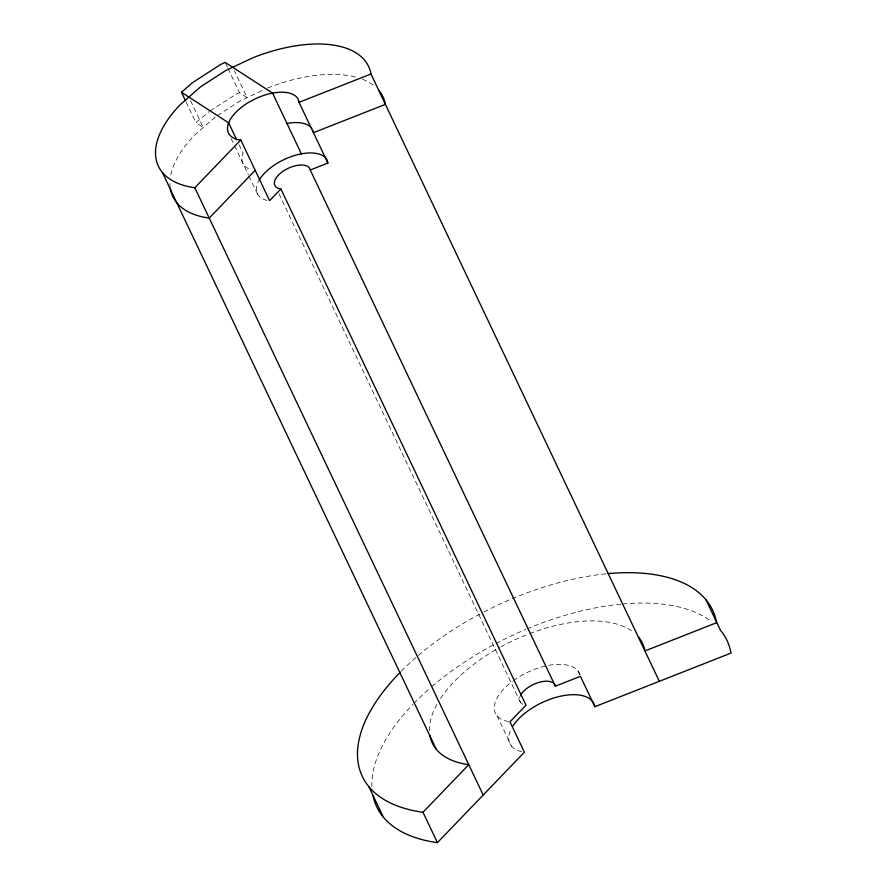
<?xml version="1.0" encoding="UTF-8"?>
<svg xmlns="http://www.w3.org/2000/svg" width="887" height="887" viewBox="0 0 887 887"><rect width="100%" height="100%" fill="white"/><g stroke="black" fill="none" stroke-linecap="round" stroke-linejoin="round"><path stroke-width="0.67" stroke-dasharray="4.43 3.33" d="M190.616 100.73L203.311 127.451L195.905 122.661L209.066 111.629M215.175 117.04L194.563 135.134A116.33 57.988 -25.4 0 0 170.515 176.402M210.197 110.908L235.011 94.876L239.534 92.747L247.107 97.648L234.423 70.927M217.437 115.576L240.055 100.974L263.916 89.72M577.892 670.838L580.198 675.694M225.697 63.598L227.427 67.235M228.003 68.454L239.534 92.747M279.028 193.898L520.58 702.604M239.035 144.714L243.071 153.207A38.773 19.326 -25.4 0 0 251.331 169.716M231.097 138.439L233.98 144.514M234.556 145.723L248.393 174.872M248.97 176.092L257.618 194.308M496.986 715.687L511.4 746.056M186.104 102.016L195.905 122.661M170.237 187.833A116.33 57.988 -25.4 0 1 169.949 181.635M267.519 88.013A116.33 57.988 -25.4 0 1 357.505 77.579M362.417 79.242A116.33 57.988 -25.4 0 1 374.325 85.984M267.054 200.418A38.773 19.326 -25.4 0 1 258.405 181.536M522.787 704.256A19.392 9.668 -25.4 0 1 521.057 694.477M429.463 730.744A116.33 57.988 -25.4 0 1 437.668 703.069M440.495 698.501A116.33 57.988 -25.4 0 1 499.592 647.543M500.789 646.889A116.33 57.988 -25.4 0 1 527.055 634.593M529.594 633.606A116.33 57.988 -25.4 0 1 633.861 632.553M521.6 751.677A46.534 23.195 -25.4 0 1 511.134 729.047M508.55 721.597A46.534 23.195 -25.4 0 1 512.342 681.404M513.373 680.651A46.534 23.195 -25.4 0 1 580.153 675.129M371.919 786.691A193.876 96.65 -25.4 0 1 412.943 704.367M413.852 703.435A193.876 96.65 -25.4 0 1 430.661 687.613M431.725 686.693A193.876 96.65 -25.4 0 1 494.735 644.195M495.944 643.563A193.876 96.65 -25.4 0 1 525.758 629.437M527.011 628.905A193.876 96.65 -25.4 0 1 621.244 604.114M622.552 603.992A193.876 96.65 -25.4 0 1 711.84 621.876M401.268 671.193A193.876 96.65 -25.4 0 1 482.728 612.562M483.947 611.93A193.876 96.65 -25.4 0 1 606.83 573.756"/><path stroke-width="1.33" d="M483.193 795.04L194.818 187.734L240.776 139.946L269.615 200.673L280.88 188.953A19.392 9.668 -25.4 0 1 283.873 170.714A19.392 9.668 -25.4 0 1 310.239 169.994L327.88 163.053L327.026 159.793A38.773 19.326 -25.4 0 0 294.417 155.558A38.773 19.326 -25.4 0 0 258.971 180.493M255.19 170.304L209.243 218.102A116.33 57.988 -25.4 0 1 170.415 189.009M280.88 188.953L525.991 705.165L509.97 721.83L524.394 752.187L437.413 842.65L422.999 812.281L468.779 764.672A116.33 57.988 -25.4 0 1 429.951 735.589M185.516 100.796L181.48 92.292L192.39 82.724L220.597 64.507L225.121 62.378L272.553 93.102L301.392 153.839M327.88 163.053L299.041 102.327L370.977 73.998L659.34 681.305M521.057 694.477A19.392 9.668 -25.4 0 1 540.405 681.992A19.392 9.668 -25.4 0 1 555.351 686.205L580.431 676.326L594.855 706.695L730.999 653.087A193.876 96.65 -25.4 0 0 720.421 630.18L705.997 599.812M240.776 139.946L238.215 139.691A38.773 19.326 -25.4 0 1 245.267 104.522A38.773 19.326 -25.4 0 1 298.187 99.067L299.041 102.327M181.48 92.292L228.658 122.849L236.729 139.847M310.239 169.994L555.351 686.205M162.354 172.388L436.304 749.327M368.881 786.714L383.295 817.071M312.889 130.511L313.455 132.684L385.39 104.367A116.33 57.988 -25.4 0 0 379.037 90.618M194.818 187.734A116.33 57.988 -25.4 0 1 180.139 104.766L200.75 86.671L225.642 70.605L253.105 57.655A116.33 57.988 -25.4 0 1 370.977 73.998M286.978 123.47A38.773 19.326 -25.4 0 1 311.914 128.371M638.573 637.188A116.33 57.988 -25.4 0 1 644.927 650.936L716.585 622.718A193.876 96.65 -25.4 0 0 608.138 573.623M422.999 812.281A193.876 96.65 -25.4 0 1 400.347 672.135M512.542 726.553A46.534 23.195 -25.4 0 1 558.976 696.572A46.534 23.195 -25.4 0 1 594.855 706.695M437.413 842.65A193.876 96.65 -25.4 0 1 372.961 795.495"/></g></svg>
